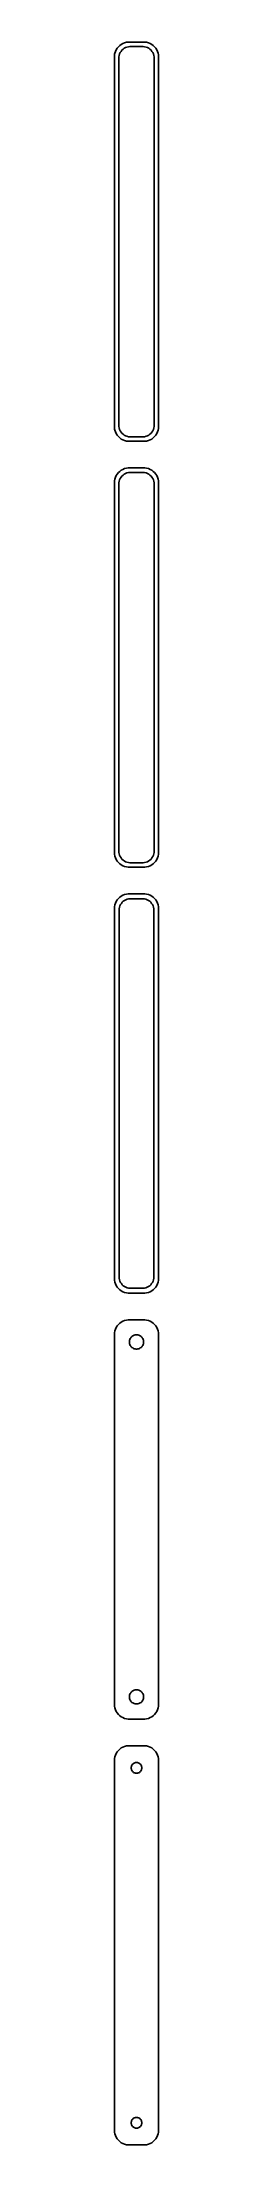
# Model space of a CAD drawing. Header units: metres. Extents: x -8 to 8, y 509 to 1219.
import ezdxf

# ---------------------------------------------------------------- set-up
doc = ezdxf.new("R2010")
doc.units = ezdxf.units.M

msp = doc.modelspace()

# ---------------------------------------------------------------- linework, layer by layer
for p, q in [((-7.14888, 1216.34), (-7.34291, 1215.74)), ((-6.88153, 1216.91), (-7.14888, 1216.34)), ((-6.54507, 1217.44), (-6.88153, 1216.91)), ((-6.14484, 1217.92), (-6.54507, 1217.44)), ((-5.68712, 1218.35), (-6.14484, 1217.92)), ((-5.7191, 1215.47), (-5.50522, 1215.93)), ((-5.17912, 1218.72), (-5.68712, 1218.35)), ((-5.50522, 1215.93), (-5.23605, 1216.35)), ((-5.23605, 1216.35), (-4.91586, 1216.74)), ((-4.62889, 1219.02), (-5.17912, 1218.72)), ((-4.91586, 1216.74), (-4.54968, 1217.08)), ((-4.04507, 1219.26), (-4.62889, 1219.02)), ((-4.54968, 1217.08), (-4.1433, 1217.38)), ((-4.1433, 1217.38), (-3.70311, 1217.62)), ((-3.4369, 1219.41), (-4.04507, 1219.26)), ((-3.70311, 1217.62), (-3.23605, 1217.8)), ((-2.81395, 1219.49), (-3.4369, 1219.41)), ((-3.23605, 1217.8), (-2.74951, 1217.93)), ((2.81395, 1219.49), (-2.81395, 1219.49)), ((-2.74951, 1217.93), (-2.25116, 1217.99)), ((-2.25116, 1217.99), (2.25116, 1217.99)), ((2.25116, 1217.99), (2.74951, 1217.93)), ((2.74951, 1217.93), (3.23605, 1217.8)), ((3.4369, 1219.41), (2.81395, 1219.49)), ((3.23605, 1217.8), (3.70311, 1217.62)), ((4.04507, 1219.26), (3.4369, 1219.41)), ((3.70311, 1217.62), (4.1433, 1217.38)), ((4.62889, 1219.02), (4.04507, 1219.26)), ((4.1433, 1217.38), (4.54968, 1217.08)), ((4.54968, 1217.08), (4.91586, 1216.74)), ((5.17912, 1218.72), (4.62889, 1219.02)), ((4.91586, 1216.74), (5.23605, 1216.35)), ((5.68712, 1218.35), (5.17912, 1218.72)), ((5.23605, 1216.35), (5.50522, 1215.93)), ((5.50522, 1215.93), (5.7191, 1215.47)), ((6.14484, 1217.92), (5.68712, 1218.35)), ((6.54507, 1217.44), (6.14484, 1217.92)), ((6.88153, 1216.91), (6.54507, 1217.44)), ((7.14888, 1216.34), (6.88153, 1216.91)), ((7.34291, 1215.74), (7.14888, 1216.34)), ((-7.39999, 1215.44), (-7.5, 1215.44)), ((-7.5, 1215.44), (-7.5, 1088.56)), ((-7.34291, 1215.74), (-7.39999, 1215.44)), ((-6, 1214), (-5.96844, 1214.5)), ((-6, 1090), (-6, 1214)), ((-5.96844, 1214.5), (-5.87433, 1214.99)), ((-5.87433, 1214.99), (-5.7191, 1215.47)), ((5.7191, 1215.47), (5.87433, 1214.99)), ((5.87433, 1214.99), (5.96844, 1214.5)), ((5.96844, 1214.5), (6, 1214)), ((6, 1214), (6, 1090)), ((7.46057, 1215.13), (7.34291, 1215.74)), ((7.5, 1214.5), (7.46057, 1215.13)), ((7.5, 1089.5), (7.5, 1214.5)), ((-7.5, 1088.56), (-7.39999, 1088.56)), ((-7.39999, 1088.56), (-7.34291, 1088.26)), ((-7.34291, 1088.26), (-7.14888, 1087.66)), ((-5.96844, 1089.5), (-6, 1090)), ((-5.87433, 1089.01), (-5.96844, 1089.5)), ((-5.7191, 1088.53), (-5.87433, 1089.01)), ((-5.50522, 1088.07), (-5.7191, 1088.53)), ((-5.23605, 1087.65), (-5.50522, 1088.07)), ((5.50522, 1088.07), (5.23605, 1087.65)), ((5.7191, 1088.53), (5.50522, 1088.07)), ((5.87433, 1089.01), (5.7191, 1088.53)), ((5.96844, 1089.5), (5.87433, 1089.01)), ((6, 1090), (5.96844, 1089.5)), ((7.14888, 1087.66), (7.34291, 1088.26)), ((7.34291, 1088.26), (7.46057, 1088.87)), ((7.46057, 1088.87), (7.5, 1089.5)), ((-7.14888, 1087.66), (-6.88153, 1087.09)), ((-6.88153, 1087.09), (-6.54507, 1086.56)), ((-6.54507, 1086.56), (-6.14484, 1086.08)), ((-6.14484, 1086.08), (-5.68712, 1085.65)), ((-5.68712, 1085.65), (-5.17912, 1085.28)), ((-4.91586, 1087.26), (-5.23605, 1087.65)), ((-5.17912, 1085.28), (-4.62889, 1084.98)), ((-4.54968, 1086.92), (-4.91586, 1087.26)), ((-4.62889, 1084.98), (-4.04507, 1084.74)), ((-4.1433, 1086.62), (-4.54968, 1086.92)), ((-3.70311, 1086.38), (-4.1433, 1086.62)), ((-4.04507, 1084.74), (-3.4369, 1084.59)), ((-3.23605, 1086.2), (-3.70311, 1086.38)), ((-3.4369, 1084.59), (-2.81395, 1084.51)), ((-2.74951, 1086.07), (-3.23605, 1086.2)), ((-2.81395, 1084.51), (2.81395, 1084.51)), ((-2.25116, 1086.01), (-2.74951, 1086.07)), ((2.25116, 1086.01), (-2.25116, 1086.01)), ((2.74951, 1086.07), (2.25116, 1086.01)), ((3.23605, 1086.2), (2.74951, 1086.07)), ((2.81395, 1084.51), (3.4369, 1084.59)), ((3.70311, 1086.38), (3.23605, 1086.2)), ((3.4369, 1084.59), (4.04507, 1084.74)), ((4.1433, 1086.62), (3.70311, 1086.38)), ((4.04507, 1084.74), (4.62889, 1084.98)), ((4.54968, 1086.92), (4.1433, 1086.62)), ((4.91586, 1087.26), (4.54968, 1086.92)), ((4.62889, 1084.98), (5.17912, 1085.28)), ((5.23605, 1087.65), (4.91586, 1087.26)), ((5.17912, 1085.28), (5.68712, 1085.65)), ((5.68712, 1085.65), (6.14484, 1086.08)), ((6.14484, 1086.08), (6.54507, 1086.56)), ((6.54507, 1086.56), (6.88153, 1087.09)), ((6.88153, 1087.09), (7.14888, 1087.66)), ((-6.14484, 1073.92), (-6.54507, 1073.44)), ((-5.68712, 1074.35), (-6.14484, 1073.92)), ((-5.17912, 1074.72), (-5.68712, 1074.35)), ((-4.62889, 1075.02), (-5.17912, 1074.72)), ((-4.04507, 1075.26), (-4.62889, 1075.02)), ((-4.1433, 1073.38), (-3.70311, 1073.62)), ((-3.4369, 1075.41), (-4.04507, 1075.26)), ((-3.70311, 1073.62), (-3.23605, 1073.8)), ((-2.81395, 1075.49), (-3.4369, 1075.41)), ((-3.23605, 1073.8), (-2.74951, 1073.93)), ((2.81395, 1075.49), (-2.81395, 1075.49)), ((-2.74951, 1073.93), (-2.25116, 1073.99)), ((-2.25116, 1073.99), (2.25116, 1073.99)), ((2.25116, 1073.99), (2.74951, 1073.93)), ((2.74951, 1073.93), (3.23605, 1073.8)), ((3.4369, 1075.41), (2.81395, 1075.49)), ((3.23605, 1073.8), (3.70311, 1073.62)), ((4.04507, 1075.26), (3.4369, 1075.41)), ((3.70311, 1073.62), (4.1433, 1073.38)), ((4.62889, 1075.02), (4.04507, 1075.26)), ((5.17912, 1074.72), (4.62889, 1075.02)), ((5.68712, 1074.35), (5.17912, 1074.72)), ((6.14484, 1073.92), (5.68712, 1074.35)), ((6.54507, 1073.44), (6.14484, 1073.92)), ((-7.46057, 1071.13), (-7.5, 1070.5)), ((-7.5, 1070.5), (-7.5, 945.5)), ((-7.34291, 1071.74), (-7.46057, 1071.13)), ((-7.14888, 1072.34), (-7.34291, 1071.74)), ((-6.88153, 1072.91), (-7.14888, 1072.34)), ((-6.54507, 1073.44), (-6.88153, 1072.91)), ((-6, 1070), (-5.96844, 1070.5)), ((-6, 946), (-6, 1070)), ((-5.96844, 1070.5), (-5.87433, 1070.99)), ((-5.87433, 1070.99), (-5.7191, 1071.47)), ((-5.7191, 1071.47), (-5.50522, 1071.93)), ((-5.50522, 1071.93), (-5.23605, 1072.35)), ((-5.23605, 1072.35), (-4.91586, 1072.74)), ((-4.91586, 1072.74), (-4.54968, 1073.08)), ((-4.54968, 1073.08), (-4.1433, 1073.38)), ((4.1433, 1073.38), (4.54968, 1073.08)), ((4.54968, 1073.08), (4.91586, 1072.74)), ((4.91586, 1072.74), (5.23605, 1072.35)), ((5.23605, 1072.35), (5.50522, 1071.93)), ((5.50522, 1071.93), (5.7191, 1071.47)), ((5.7191, 1071.47), (5.87433, 1070.99)), ((5.87433, 1070.99), (5.96844, 1070.5)), ((5.96844, 1070.5), (6, 1070)), ((6, 1070), (6, 946)), ((6.88153, 1072.91), (6.54507, 1073.44)), ((7.14888, 1072.34), (6.88153, 1072.91)), ((7.34291, 1071.74), (7.14888, 1072.34)), ((7.46057, 1071.13), (7.34291, 1071.74)), ((7.5, 1070.5), (7.46057, 1071.13)), ((7.5, 945.5), (7.5, 1070.5)), ((-5.96844, 945.499), (-6, 946)), ((6, 946), (5.96844, 945.499)), ((-7.5, 945.5), (-7.46057, 944.873)), ((-7.46057, 944.873), (-7.34291, 944.257)), ((-7.34291, 944.257), (-7.14888, 943.659)), ((-7.14888, 943.659), (-6.88153, 943.091)), ((-6.88153, 943.091), (-6.54507, 942.561)), ((-6.54507, 942.561), (-6.14484, 942.077)), ((-6.14484, 942.077), (-5.68712, 941.647)), ((-5.87433, 945.005), (-5.96844, 945.499)), ((-5.7191, 944.528), (-5.87433, 945.005)), ((-5.50522, 944.073), (-5.7191, 944.528)), ((-5.68712, 941.647), (-5.17912, 941.278)), ((-5.23605, 943.649), (-5.50522, 944.073)), ((-4.91586, 943.262), (-5.23605, 943.649)), ((-5.17912, 941.278), (-4.62889, 940.976)), ((-4.54968, 942.918), (-4.91586, 943.262)), ((-4.62889, 940.976), (-4.04507, 940.745)), ((-4.1433, 942.623), (-4.54968, 942.918)), ((-3.70311, 942.381), (-4.1433, 942.623)), ((-4.04507, 940.745), (-3.4369, 940.589)), ((-3.23605, 942.196), (-3.70311, 942.381)), ((-3.4369, 940.589), (-2.81395, 940.51)), ((-2.74951, 942.071), (-3.23605, 942.196)), ((-2.81395, 940.51), (2.81395, 940.51)), ((-2.25116, 942.008), (-2.74951, 942.071)), ((2.25116, 942.008), (-2.25116, 942.008)), ((2.74951, 942.071), (2.25116, 942.008)), ((3.23605, 942.196), (2.74951, 942.071)), ((2.81395, 940.51), (3.4369, 940.589)), ((3.70311, 942.381), (3.23605, 942.196)), ((3.4369, 940.589), (4.04507, 940.745)), ((4.1433, 942.623), (3.70311, 942.381)), ((4.04507, 940.745), (4.62889, 940.976)), ((4.54968, 942.918), (4.1433, 942.623)), ((4.91586, 943.262), (4.54968, 942.918)), ((4.62889, 940.976), (5.17912, 941.278)), ((5.23605, 943.649), (4.91586, 943.262)), ((5.17912, 941.278), (5.68712, 941.647)), ((5.50522, 944.073), (5.23605, 943.649)), ((5.7191, 944.528), (5.50522, 944.073)), ((5.68712, 941.647), (6.14484, 942.077)), ((5.87433, 945.005), (5.7191, 944.528)), ((5.96844, 945.499), (5.87433, 945.005)), ((6.14484, 942.077), (6.54507, 942.561)), ((6.54507, 942.561), (6.88153, 943.091)), ((6.88153, 943.091), (7.14888, 943.659)), ((7.14888, 943.659), (7.34291, 944.257)), ((7.34291, 944.257), (7.46057, 944.873)), ((7.46057, 944.873), (7.5, 945.5)), ((-3.4369, 931.411), (-4.04507, 931.255)), ((-2.81395, 931.49), (-3.4369, 931.411)), ((2.81395, 931.49), (-2.81395, 931.49)), ((3.4369, 931.411), (2.81395, 931.49)), ((4.04507, 931.255), (3.4369, 931.411)), ((-7.46057, 927.127), (-7.5, 926.5)), ((-7.5, 926.5), (-7.5, 801.5)), ((-7.34291, 927.743), (-7.46057, 927.127)), ((-7.14888, 928.341), (-7.34291, 927.743)), ((-6.88153, 928.909), (-7.14888, 928.341)), ((-6.54507, 929.439), (-6.88153, 928.909)), ((-6.14484, 929.923), (-6.54507, 929.439)), ((-5.68712, 930.353), (-6.14484, 929.923)), ((-5.87262, 926), (-5.84209, 926.485)), ((-5.87262, 802), (-5.87262, 926)), ((-5.84209, 926.485), (-5.75096, 926.963)), ((-5.75096, 926.963), (-5.60068, 927.426)), ((-5.17912, 930.722), (-5.68712, 930.353)), ((-5.60068, 927.426), (-5.3936, 927.866)), ((-5.3936, 927.866), (-5.13301, 928.276)), ((-4.62889, 931.024), (-5.17912, 930.722)), ((-5.13301, 928.276), (-4.82301, 928.651)), ((-4.82301, 928.651), (-4.46851, 928.984)), ((-4.04507, 931.255), (-4.62889, 931.024)), ((-4.46851, 928.984), (-4.07506, 929.27)), ((-4.07506, 929.27), (-3.64888, 929.504)), ((-3.64888, 929.504), (-3.1967, 929.683)), ((-3.1967, 929.683), (-2.72565, 929.804)), ((-2.72565, 929.804), (-2.24316, 929.865)), ((-2.24316, 929.865), (2.24316, 929.865)), ((2.24316, 929.865), (2.72565, 929.804)), ((2.72565, 929.804), (3.1967, 929.683)), ((3.1967, 929.683), (3.64888, 929.504)), ((3.64888, 929.504), (4.07506, 929.27)), ((4.62889, 931.024), (4.04507, 931.255)), ((4.07506, 929.27), (4.46851, 928.984)), ((4.46851, 928.984), (4.82301, 928.651)), ((5.17912, 930.722), (4.62889, 931.024)), ((4.82301, 928.651), (5.13301, 928.276)), ((5.13301, 928.276), (5.3936, 927.866)), ((5.68712, 930.353), (5.17912, 930.722)), ((5.3936, 927.866), (5.60068, 927.426)), ((5.60068, 927.426), (5.75096, 926.963)), ((6.14484, 929.923), (5.68712, 930.353)), ((5.75096, 926.963), (5.84209, 926.485)), ((5.84209, 926.485), (5.87262, 926)), ((5.87262, 926), (5.87262, 802)), ((6.54507, 929.439), (6.14484, 929.923)), ((6.88153, 928.909), (6.54507, 929.439)), ((7.14888, 928.341), (6.88153, 928.909)), ((7.34291, 927.743), (7.14888, 928.341)), ((7.46057, 927.127), (7.34291, 927.743)), ((7.5, 926.5), (7.46057, 927.127)), ((7.5, 801.5), (7.5, 926.5)), ((-7.5, 801.5), (-7.46057, 800.873)), ((-7.46057, 800.873), (-7.34291, 800.257)), ((-7.34291, 800.257), (-7.14888, 799.659)), ((-7.14888, 799.659), (-6.88153, 799.091)), ((-6.88153, 799.091), (-6.54507, 798.561)), ((-6.54507, 798.561), (-6.14484, 798.077)), ((-6.14484, 798.077), (-5.68712, 797.647)), ((-5.84209, 801.515), (-5.87262, 802)), ((-5.75096, 801.037), (-5.84209, 801.515)), ((-5.60068, 800.574), (-5.75096, 801.037)), ((-5.68712, 797.647), (-5.17912, 797.278)), ((-5.3936, 800.134), (-5.60068, 800.574)), ((-5.13301, 799.724), (-5.3936, 800.134)), ((-5.17912, 797.278), (-4.62889, 796.976)), ((-4.82301, 799.349), (-5.13301, 799.724)), ((-4.46851, 799.016), (-4.82301, 799.349)), ((-4.62889, 796.976), (-4.04507, 796.745)), ((-4.07506, 798.73), (-4.46851, 799.016)), ((-3.64888, 798.496), (-4.07506, 798.73)), ((-4.04507, 796.745), (-3.4369, 796.589)), ((-3.1967, 798.317), (-3.64888, 798.496)), ((-3.4369, 796.589), (-2.81395, 796.51)), ((-2.72565, 798.196), (-3.1967, 798.317)), ((-2.81395, 796.51), (2.81395, 796.51)), ((-2.24316, 798.135), (-2.72565, 798.196)), ((2.24316, 798.135), (-2.24316, 798.135)), ((2.72565, 798.196), (2.24316, 798.135)), ((3.1967, 798.317), (2.72565, 798.196)), ((2.81395, 796.51), (3.4369, 796.589)), ((3.64888, 798.496), (3.1967, 798.317)), ((3.4369, 796.589), (4.04507, 796.745)), ((4.07506, 798.73), (3.64888, 798.496)), ((4.04507, 796.745), (4.62889, 796.976)), ((4.46851, 799.016), (4.07506, 798.73)), ((4.82301, 799.349), (4.46851, 799.016)), ((4.62889, 796.976), (5.17912, 797.278)), ((5.13301, 799.724), (4.82301, 799.349)), ((5.3936, 800.134), (5.13301, 799.724)), ((5.17912, 797.278), (5.68712, 797.647)), ((5.60068, 800.574), (5.3936, 800.134)), ((5.75096, 801.037), (5.60068, 800.574)), ((5.68712, 797.647), (6.14484, 798.077)), ((5.84209, 801.515), (5.75096, 801.037)), ((5.87262, 802), (5.84209, 801.515)), ((6.14484, 798.077), (6.54507, 798.561)), ((6.54507, 798.561), (6.88153, 799.091)), ((6.88153, 799.091), (7.14888, 799.659)), ((7.14888, 799.659), (7.34291, 800.257)), ((7.34291, 800.257), (7.46057, 800.873)), ((7.46057, 800.873), (7.5, 801.5)), ((-7.46057, 783.127), (-7.5, 782.5)), ((-7.5, 782.5), (-7.5, 657.5)), ((-7.34291, 783.743), (-7.46057, 783.127)), ((-7.14888, 784.341), (-7.34291, 783.743)), ((-6.88153, 784.909), (-7.14888, 784.341)), ((-6.54507, 785.439), (-6.88153, 784.909)), ((-6.14484, 785.923), (-6.54507, 785.439)), ((-5.68712, 786.353), (-6.14484, 785.923)), ((-5.17912, 786.722), (-5.68712, 786.353)), ((-4.62889, 787.024), (-5.17912, 786.722)), ((-4.04507, 787.255), (-4.62889, 787.024)), ((-3.4369, 787.411), (-4.04507, 787.255)), ((-2.81395, 787.49), (-3.4369, 787.411)), ((2.81395, 787.49), (-2.81395, 787.49)), ((-1.28598, 782.026), (-1.02187, 782.172)), ((-1.02187, 782.172), (-0.741638, 782.283)), ((-0.741638, 782.283), (-0.449707, 782.357)), ((-0.449707, 782.357), (-0.150696, 782.395)), ((-0.150696, 782.395), (0.150696, 782.395)), ((0.150696, 782.395), (0.449707, 782.357)), ((0.449707, 782.357), (0.741638, 782.283)), ((0.741638, 782.283), (1.02187, 782.172)), ((1.02187, 782.172), (1.28598, 782.026)), ((3.4369, 787.411), (2.81395, 787.49)), ((4.04507, 787.255), (3.4369, 787.411)), ((4.62889, 787.024), (4.04507, 787.255)), ((5.17912, 786.722), (4.62889, 787.024)), ((5.68712, 786.353), (5.17912, 786.722)), ((6.14484, 785.923), (5.68712, 786.353)), ((6.54507, 785.439), (6.14484, 785.923)), ((6.88153, 784.909), (6.54507, 785.439)), ((7.14888, 784.341), (6.88153, 784.909)), ((7.34291, 783.743), (7.14888, 784.341)), ((7.46057, 783.127), (7.34291, 783.743)), ((7.5, 782.5), (7.46057, 783.127)), ((7.5, 657.5), (7.5, 782.5)), ((-2.39999, 780), (-2.38107, 780.301)), ((-2.38107, 779.699), (-2.39999, 780)), ((-2.38107, 780.301), (-2.32458, 780.597)), ((-2.32458, 779.403), (-2.38107, 779.699)), ((-2.32458, 780.597), (-2.23146, 780.883)), ((-2.23146, 779.117), (-2.32458, 779.403)), ((-2.23146, 780.883), (-2.10313, 781.156)), ((-2.10313, 778.844), (-2.23146, 779.117)), ((-2.10313, 781.156), (-1.94164, 781.411)), ((-1.94164, 778.589), (-2.10313, 778.844)), ((-1.94164, 781.411), (-1.74951, 781.643)), ((-1.74951, 778.357), (-1.94164, 778.589)), ((-1.74951, 781.643), (-1.52982, 781.849)), ((-1.52982, 778.151), (-1.74951, 778.357)), ((-1.52982, 781.849), (-1.28598, 782.026)), ((-1.28598, 777.974), (-1.52982, 778.151)), ((-1.02187, 777.828), (-1.28598, 777.974)), ((-0.741638, 777.717), (-1.02187, 777.828)), ((-0.449707, 777.643), (-0.741638, 777.717)), ((-0.150696, 777.605), (-0.449707, 777.643)), ((0.150696, 777.605), (-0.150696, 777.605)), ((0.449707, 777.643), (0.150696, 777.605)), ((0.741638, 777.717), (0.449707, 777.643)), ((1.02187, 777.828), (0.741638, 777.717)), ((1.28598, 777.974), (1.02187, 777.828)), ((1.28598, 782.026), (1.52982, 781.849)), ((1.52982, 778.151), (1.28598, 777.974)), ((1.52982, 781.849), (1.74951, 781.643)), ((1.74951, 778.357), (1.52982, 778.151)), ((1.74951, 781.643), (1.94164, 781.411)), ((1.94164, 778.589), (1.74951, 778.357)), ((1.94164, 781.411), (2.10313, 781.156)), ((2.10313, 778.844), (1.94164, 778.589)), ((2.10313, 781.156), (2.23146, 780.883)), ((2.23146, 779.117), (2.10313, 778.844)), ((2.23146, 780.883), (2.32458, 780.597)), ((2.32458, 779.403), (2.23146, 779.117)), ((2.32458, 780.597), (2.38107, 780.301)), ((2.38107, 779.699), (2.32458, 779.403)), ((2.38107, 780.301), (2.39999, 780)), ((2.39999, 780), (2.38107, 779.699)), ((-2.10313, 661.156), (-1.94164, 661.411)), ((-1.94164, 661.411), (-1.74951, 661.643)), ((-1.74951, 661.643), (-1.52982, 661.849)), ((-1.52982, 661.849), (-1.28598, 662.026)), ((-1.28598, 662.026), (-1.02187, 662.172)), ((-1.02187, 662.172), (-0.741638, 662.283)), ((-0.741638, 662.283), (-0.449707, 662.357)), ((-0.449707, 662.357), (-0.150696, 662.395)), ((-0.150696, 662.395), (0.150696, 662.395)), ((0.150696, 662.395), (0.449707, 662.357)), ((0.449707, 662.357), (0.741638, 662.283)), ((0.741638, 662.283), (1.02187, 662.172)), ((1.02187, 662.172), (1.28598, 662.026)), ((1.28598, 662.026), (1.52982, 661.849)), ((1.52982, 661.849), (1.74951, 661.643)), ((1.74951, 661.643), (1.94164, 661.411)), ((1.94164, 661.411), (2.10313, 661.156)), ((-7.5, 657.5), (-7.46057, 656.873)), ((-7.46057, 656.873), (-7.34291, 656.257)), ((-7.34291, 656.257), (-7.14888, 655.659)), ((-7.14888, 655.659), (-6.88153, 655.091)), ((-6.88153, 655.091), (-6.54507, 654.561)), ((-6.54507, 654.561), (-6.14484, 654.077)), ((-2.39999, 660), (-2.38107, 660.301)), ((-2.38107, 659.699), (-2.39999, 660)), ((-2.38107, 660.301), (-2.32458, 660.597)), ((-2.32458, 659.403), (-2.38107, 659.699)), ((-2.32458, 660.597), (-2.23146, 660.883)), ((-2.23146, 659.117), (-2.32458, 659.403)), ((-2.23146, 660.883), (-2.10313, 661.156)), ((-2.10313, 658.844), (-2.23146, 659.117)), ((-1.94164, 658.589), (-2.10313, 658.844)), ((-1.74951, 658.357), (-1.94164, 658.589)), ((-1.52982, 658.151), (-1.74951, 658.357)), ((-1.28598, 657.974), (-1.52982, 658.151)), ((-1.02187, 657.828), (-1.28598, 657.974)), ((-0.741638, 657.717), (-1.02187, 657.828)), ((-0.449707, 657.643), (-0.741638, 657.717)), ((-0.150696, 657.605), (-0.449707, 657.643)), ((0.150696, 657.605), (-0.150696, 657.605)), ((0.449707, 657.643), (0.150696, 657.605)), ((0.741638, 657.717), (0.449707, 657.643)), ((1.02187, 657.828), (0.741638, 657.717)), ((1.28598, 657.974), (1.02187, 657.828)), ((1.52982, 658.151), (1.28598, 657.974)), ((1.74951, 658.357), (1.52982, 658.151)), ((1.94164, 658.589), (1.74951, 658.357)), ((2.10313, 658.844), (1.94164, 658.589)), ((2.10313, 661.156), (2.23146, 660.883)), ((2.23146, 659.117), (2.10313, 658.844)), ((2.23146, 660.883), (2.32458, 660.597)), ((2.32458, 659.403), (2.23146, 659.117)), ((2.32458, 660.597), (2.38107, 660.301)), ((2.38107, 659.699), (2.32458, 659.403)), ((2.38107, 660.301), (2.39999, 660)), ((2.39999, 660), (2.38107, 659.699)), ((6.14484, 654.077), (6.54507, 654.561)), ((6.54507, 654.561), (6.88153, 655.091)), ((6.88153, 655.091), (7.14888, 655.659)), ((7.14888, 655.659), (7.34291, 656.257)), ((7.34291, 656.257), (7.46057, 656.873)), ((7.46057, 656.873), (7.5, 657.5)), ((-6.14484, 654.077), (-5.68712, 653.647)), ((-5.68712, 653.647), (-5.17912, 653.278)), ((-5.17912, 653.278), (-4.62889, 652.976)), ((-4.62889, 652.976), (-4.04507, 652.745)), ((-4.04507, 652.745), (-3.4369, 652.589)), ((-3.4369, 652.589), (-2.81395, 652.51)), ((-2.81395, 652.51), (2.81395, 652.51)), ((2.81395, 652.51), (3.4369, 652.589)), ((3.4369, 652.589), (4.04507, 652.745)), ((4.04507, 652.745), (4.62889, 652.976)), ((4.62889, 652.976), (5.17912, 653.278)), ((5.17912, 653.278), (5.68712, 653.647)), ((5.68712, 653.647), (6.14484, 654.077)), ((-7.14888, 640.341), (-7.34291, 639.743)), ((-6.88153, 640.909), (-7.14888, 640.341)), ((-6.54507, 641.439), (-6.88153, 640.909)), ((-6.14484, 641.923), (-6.54507, 641.439)), ((-5.68712, 642.353), (-6.14484, 641.923)), ((-5.17912, 642.722), (-5.68712, 642.353)), ((-4.62889, 643.024), (-5.17912, 642.722)), ((-4.04507, 643.255), (-4.62889, 643.024)), ((-3.4369, 643.411), (-4.04507, 643.255)), ((-2.81395, 643.49), (-3.4369, 643.411)), ((2.81395, 643.49), (-2.81395, 643.49)), ((3.4369, 643.411), (2.81395, 643.49)), ((4.04507, 643.255), (3.4369, 643.411)), ((4.62889, 643.024), (4.04507, 643.255)), ((5.17912, 642.722), (4.62889, 643.024)), ((5.68712, 642.353), (5.17912, 642.722)), ((6.14484, 641.923), (5.68712, 642.353)), ((6.54507, 641.439), (6.14484, 641.923)), ((6.88153, 640.909), (6.54507, 641.439)), ((7.14888, 640.341), (6.88153, 640.909)), ((7.34291, 639.743), (7.14888, 640.341)), ((-7.46057, 639.127), (-7.5, 638.5)), ((-7.5, 638.5), (-7.5, 513.5)), ((-7.34291, 639.743), (-7.46057, 639.127)), ((-1.79999, 636), (-1.7858, 636.226)), ((-1.7858, 635.774), (-1.79999, 636)), ((-1.7858, 636.226), (-1.74344, 636.448)), ((-1.74344, 635.552), (-1.7858, 635.774)), ((-1.74344, 636.448), (-1.67358, 636.663)), ((-1.67358, 635.337), (-1.74344, 635.552)), ((-1.67358, 636.663), (-1.57735, 636.867)), ((-1.57735, 635.133), (-1.67358, 635.337)), ((-1.57735, 636.867), (-1.45622, 637.058)), ((-1.45622, 634.942), (-1.57735, 635.133)), ((-1.45622, 637.058), (-1.31213, 637.232)), ((-1.31213, 634.768), (-1.45622, 634.942)), ((-1.31213, 637.232), (-1.14735, 637.387)), ((-1.14735, 634.613), (-1.31213, 634.768)), ((-1.14735, 637.387), (-0.964478, 637.52)), ((-0.964478, 634.48), (-1.14735, 634.613)), ((-0.964478, 637.52), (-0.766388, 637.629)), ((-0.766388, 634.371), (-0.964478, 634.48)), ((-0.766388, 637.629), (-0.556229, 637.712)), ((-0.556229, 634.288), (-0.766388, 634.371)), ((-0.556229, 637.712), (-0.33728, 637.768)), ((-0.33728, 634.232), (-0.556229, 634.288)), ((-0.33728, 637.768), (-0.113022, 637.796)), ((-0.113022, 634.204), (-0.33728, 634.232)), ((-0.113022, 637.796), (0.113022, 637.796)), ((0.113022, 634.204), (-0.113022, 634.204)), ((0.113022, 637.796), (0.33728, 637.768)), ((0.33728, 634.232), (0.113022, 634.204)), ((0.33728, 637.768), (0.556229, 637.712)), ((0.556229, 634.288), (0.33728, 634.232)), ((0.556229, 637.712), (0.766388, 637.629)), ((0.766388, 634.371), (0.556229, 634.288)), ((0.766388, 637.629), (0.964478, 637.52)), ((0.964478, 634.48), (0.766388, 634.371)), ((0.964478, 637.52), (1.14735, 637.387)), ((1.14735, 634.613), (0.964478, 634.48)), ((1.14735, 637.387), (1.31213, 637.232)), ((1.31213, 634.768), (1.14735, 634.613)), ((1.31213, 637.232), (1.45622, 637.058)), ((1.45622, 634.942), (1.31213, 634.768)), ((1.45622, 637.058), (1.57735, 636.867)), ((1.57735, 635.133), (1.45622, 634.942)), ((1.57735, 636.867), (1.67358, 636.663)), ((1.67358, 635.337), (1.57735, 635.133)), ((1.67358, 636.663), (1.74344, 636.448)), ((1.74344, 635.552), (1.67358, 635.337)), ((1.74344, 636.448), (1.7858, 636.226)), ((1.7858, 635.774), (1.74344, 635.552)), ((1.7858, 636.226), (1.79999, 636)), ((1.79999, 636), (1.7858, 635.774)), ((7.46057, 639.127), (7.34291, 639.743)), ((7.5, 638.5), (7.46057, 639.127)), ((7.5, 513.5), (7.5, 638.5)), ((-7.5, 513.5), (-7.46057, 512.873)), ((-7.46057, 512.873), (-7.34291, 512.257)), ((-7.34291, 512.257), (-7.14888, 511.659)), ((-1.79999, 516), (-1.7858, 516.226)), ((-1.7858, 515.774), (-1.79999, 516)), ((-1.7858, 516.226), (-1.74344, 516.448)), ((-1.74344, 515.552), (-1.7858, 515.774)), ((-1.74344, 516.448), (-1.67358, 516.663)), ((-1.67358, 515.337), (-1.74344, 515.552)), ((-1.67358, 516.663), (-1.57735, 516.867)), ((-1.57735, 515.133), (-1.67358, 515.337)), ((-1.57735, 516.867), (-1.45622, 517.058)), ((-1.45622, 514.942), (-1.57735, 515.133)), ((-1.45622, 517.058), (-1.31213, 517.232)), ((-1.31213, 514.768), (-1.45622, 514.942)), ((-1.31213, 517.232), (-1.14735, 517.387)), ((-1.14735, 514.613), (-1.31213, 514.768)), ((-1.14735, 517.387), (-0.964478, 517.52)), ((-0.964478, 514.48), (-1.14735, 514.613)), ((-0.964478, 517.52), (-0.766388, 517.629)), ((-0.766388, 514.371), (-0.964478, 514.48)), ((-0.766388, 517.629), (-0.556229, 517.712)), ((-0.556229, 514.288), (-0.766388, 514.371)), ((-0.556229, 517.712), (-0.33728, 517.768)), ((-0.33728, 514.232), (-0.556229, 514.288)), ((-0.33728, 517.768), (-0.113022, 517.796)), ((-0.113022, 514.204), (-0.33728, 514.232)), ((-0.113022, 517.796), (0.113022, 517.796)), ((0.113022, 514.204), (-0.113022, 514.204)), ((0.113022, 517.796), (0.33728, 517.768)), ((0.33728, 514.232), (0.113022, 514.204)), ((0.33728, 517.768), (0.556229, 517.712)), ((0.556229, 514.288), (0.33728, 514.232)), ((0.556229, 517.712), (0.766388, 517.629)), ((0.766388, 514.371), (0.556229, 514.288)), ((0.766388, 517.629), (0.964478, 517.52)), ((0.964478, 514.48), (0.766388, 514.371)), ((0.964478, 517.52), (1.14735, 517.387)), ((1.14735, 514.613), (0.964478, 514.48)), ((1.14735, 517.387), (1.31213, 517.232)), ((1.31213, 514.768), (1.14735, 514.613)), ((1.31213, 517.232), (1.45622, 517.058)), ((1.45622, 514.942), (1.31213, 514.768)), ((1.45622, 517.058), (1.57735, 516.867)), ((1.57735, 515.133), (1.45622, 514.942)), ((1.57735, 516.867), (1.67358, 516.663)), ((1.67358, 515.337), (1.57735, 515.133)), ((1.67358, 516.663), (1.74344, 516.448)), ((1.74344, 515.552), (1.67358, 515.337)), ((1.74344, 516.448), (1.7858, 516.226)), ((1.7858, 515.774), (1.74344, 515.552)), ((1.7858, 516.226), (1.79999, 516)), ((1.79999, 516), (1.7858, 515.774)), ((7.14888, 511.659), (7.34291, 512.257)), ((7.34291, 512.257), (7.46057, 512.873)), ((7.46057, 512.873), (7.5, 513.5)), ((-7.14888, 511.659), (-6.88153, 511.091)), ((-6.88153, 511.091), (-6.54507, 510.561)), ((-6.54507, 510.561), (-6.14484, 510.077)), ((-6.14484, 510.077), (-5.68712, 509.647)), ((-5.68712, 509.647), (-5.17912, 509.278)), ((-5.17912, 509.278), (-4.62889, 508.976)), ((-4.62889, 508.976), (-4.04507, 508.745)), ((-4.04507, 508.745), (-3.4369, 508.589)), ((-3.4369, 508.589), (-2.81395, 508.51)), ((-2.81395, 508.51), (2.81395, 508.51)), ((2.81395, 508.51), (3.4369, 508.589)), ((3.4369, 508.589), (4.04507, 508.745)), ((4.04507, 508.745), (4.62889, 508.976)), ((4.62889, 508.976), (5.17912, 509.278)), ((5.17912, 509.278), (5.68712, 509.647)), ((5.68712, 509.647), (6.14484, 510.077)), ((6.14484, 510.077), (6.54507, 510.561)), ((6.54507, 510.561), (6.88153, 511.091)), ((6.88153, 511.091), (7.14888, 511.659))]:
    msp.add_line(p, q)

doc.saveas('drawing.dxf')
